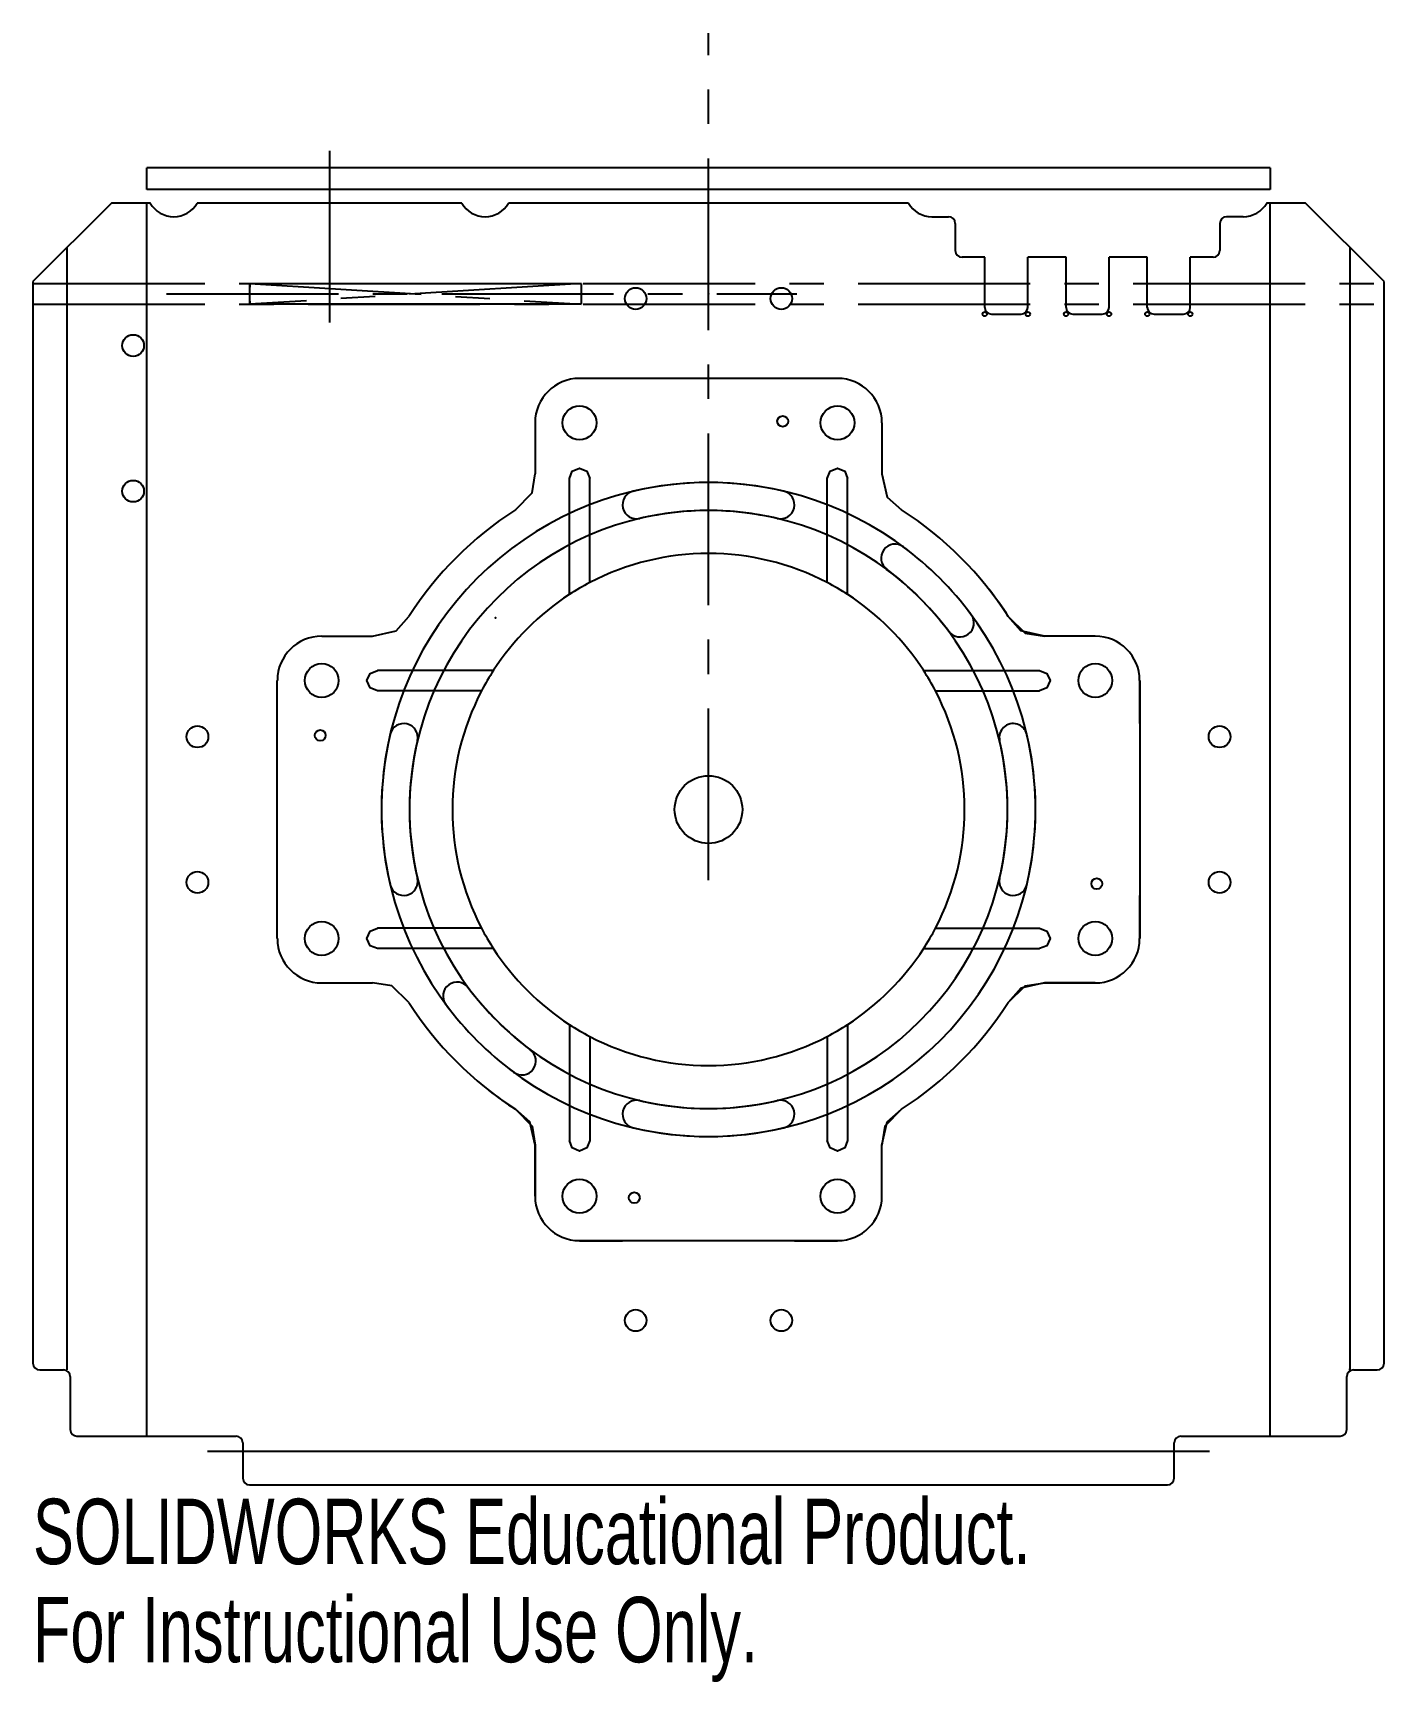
# Model space of a CAD drawing. Header units: millimetres. Extents: x -50 to 50, y -64 to 57.
import ezdxf

# ---------------------------------------------------------------- set-up
doc = ezdxf.new("R2010")
doc.units = ezdxf.units.MM
doc.header["$PDSIZE"] = -1
doc.linetypes.add('CENTERX2', pattern=[20.32, 12.7, -2.54, 2.54, -2.54])
doc.styles.add('SLDTEXTSTYLE0', font='TXT', dxfattribs={"width": 0.7})

msp = doc.modelspace()

# ---------------------------------------------------------------- linework, layer by layer
at = {"color": 7, "linetype": 'CENTERX2'}
for p, q in [((0, -5.23), (0, 57.37)), ((-28, 48.67), (-28, 34.2)), ((-49.9, 38.86), (49.9, 38.86)), ((-40.03, 38.09), (6.52, 38.09)), ((-33.89, 38.86), (-9.41, 37.33)), ((-9.41, 38.86), (-33.89, 37.33)), ((-49.9, 37.33), (49.9, 37.33))]:
    msp.add_line(p, q, dxfattribs=at)
at = {"color": 7, "linetype": 'Continuous'}
for p, q in [((41.5, 47.4), (-41.5, 47.4)), ((-41.5, 45.8), (-41.5, 47.4)), ((41.5, 47.4), (41.5, 45.8)), ((41.5, 45.8), (-41.5, 45.8)), ((-41.5, -46.3), (-41.5, 44.8)), ((41.5, -46.3), (41.5, 44.8)), ((-47.4, 41.5), (-47.4, -41.4)), ((47.4, -41.5), (47.4, 41.5)), ((-33.89, 37.33), (-33.89, 38.86)), ((-33.89, 38.86), (-9.41, 38.86)), ((-33.89, 38.83), (-33.89, 38.58)), ((-9.41, 38.86), (-9.41, 37.33)), ((-33.89, 37.56), (-33.89, 37.31)), ((-9.41, 37.33), (-33.89, 37.33)), ((-9.53, 31.86), (9.53, 31.86)), ((-12.81, 28.57), (-12.81, 24.81)), ((12.81, 28.57), (12.81, 24.81)), ((-10.28, 15.88), (-10.28, 24.46)), ((-8.76, 16.77), (-8.76, 24.46)), ((8.76, 16.77), (8.76, 24.46)), ((10.28, 15.88), (10.28, 24.46)), ((-28.57, 12.81), (-24.81, 12.81)), ((28.57, 12.81), (24.81, 12.81)), ((28.57, 12.81), (24.81, 12.81)), ((-15.88, 10.28), (-24.46, 10.28)), ((15.88, 10.28), (24.46, 10.28)), ((-31.86, -9.53), (-31.86, 9.53)), ((-16.77, 8.76), (-24.46, 8.76)), ((16.77, 8.76), (24.46, 8.76)), ((31.86, 9.53), (31.86, -9.53)), ((31.86, 6.35), (31.86, 9.53)), ((31.86, -9.53), (31.86, -6.35)), ((-16.77, -8.76), (-24.46, -8.76)), ((16.77, -8.76), (24.46, -8.76)), ((-15.88, -10.28), (-24.46, -10.28)), ((15.88, -10.28), (24.46, -10.28)), ((-28.57, -12.81), (-24.81, -12.81)), ((28.57, -12.81), (24.81, -12.81)), ((24.81, -12.81), (28.57, -12.81)), ((-10.28, -15.88), (-10.28, -24.46)), ((-8.76, -16.77), (-8.76, -24.46)), ((8.76, -16.77), (8.76, -24.46)), ((10.28, -15.88), (10.28, -24.46)), ((-12.81, -28.57), (-12.81, -24.81)), ((-12.81, -24.81), (-12.81, -28.57)), ((12.81, -28.57), (12.81, -24.81)), ((12.81, -28.57), (12.81, -24.81)), ((9.53, -31.86), (-9.53, -31.86)), ((-9.53, -31.86), (-6.35, -31.86)), ((6.35, -31.86), (9.53, -31.86)), ((47.4, -41.4), (47.3, -41.4)), ((-37, -47.4), (37, -47.4))]:
    msp.add_line(p, q, dxfattribs=at)
at = {"color": 7, "linetype": 'Continuous', "lineweight": 25}
for p, q in [((-44.1, 44.8), (-49.9, 39)), ((-41.23, 44.8), (-44.1, 44.8)), ((-18.23, 44.8), (-37.77, 44.8)), ((14.77, 44.8), (-14.77, 44.8)), ((44.1, 44.8), (41.23, 44.8)), ((49.9, 39), (44.1, 44.8)), ((16.5, 43.8), (17.73, 43.8)), ((18.23, 43.3), (18.23, 41.3)), ((37.77, 43.3), (37.77, 41.3)), ((39.5, 43.8), (38.27, 43.8)), ((20.41, 40.8), (18.73, 40.8)), ((20.41, 37.1), (20.41, 40.8)), ((23.59, 37.1), (23.59, 40.8)), ((26.41, 40.8), (23.59, 40.8)), ((26.41, 37.1), (26.41, 40.8)), ((29.59, 37.1), (29.59, 40.8)), ((32.41, 40.8), (29.59, 40.8)), ((32.41, 37.1), (32.41, 40.8)), ((35.59, 37.1), (35.59, 40.8)), ((37.27, 40.8), (35.59, 40.8)), ((-49.9, 39), (-49.9, -40.9)), ((49.9, -40.9), (49.9, 39)), ((20.91, 36.6), (23.09, 36.6)), ((26.91, 36.6), (29.09, 36.6)), ((32.91, 36.6), (35.09, 36.6)), ((-49.4, -41.4), (-47.65, -41.4)), ((47.65, -41.4), (49.4, -41.4)), ((-47.15, -41.9), (-47.15, -45.8)), ((47.15, -45.8), (47.15, -41.9)), ((-46.65, -46.3), (-34.9, -46.3)), ((-34.4, -46.8), (-34.4, -49.4)), ((34.4, -49.4), (34.4, -46.8)), ((34.9, -46.3), (46.65, -46.3)), ((-33.9, -49.9), (33.9, -49.9))]:
    msp.add_line(p, q, dxfattribs=at)
at = {"color": 7, "linetype": 'Continuous', "flags": 128}
for points in [[(-14.26, 22.14), (-13.02, 23.4), (-12.81, 24.81)], [(-10.28, 24.46), (-10.06, 25), (-9.52, 25.23), (-8.98, 25), (-8.76, 24.46)], [(8.76, 24.46), (8.98, 25), (9.52, 25.23), (10.06, 25), (10.28, 24.46)], [(12.81, 24.81), (13.19, 23.08), (14.26, 22.14)], [(-24.81, 12.81), (-23.08, 13.19), (-22.14, 14.26)], [(22.14, 14.26), (23.4, 13.02), (24.81, 12.81)], [(24.81, 12.81), (23.08, 13.19), (22.14, 14.26)], [(-24.46, 8.76), (-25, 8.98), (-25.23, 9.52), (-25, 10.06), (-24.46, 10.28)], [(24.46, 10.28), (25, 10.06), (25.23, 9.52), (25, 8.98), (24.46, 8.76)], [(-24.46, -10.28), (-25, -10.06), (-25.23, -9.52), (-25, -8.98), (-24.46, -8.76)], [(24.46, -8.76), (25, -8.98), (25.23, -9.52), (25, -10.06), (24.46, -10.28)], [(-22.14, -14.26), (-23.4, -13.02), (-24.81, -12.81)], [(24.81, -12.81), (23.08, -13.19), (22.14, -14.26)], [(22.14, -14.26), (23.4, -13.02), (24.81, -12.81)], [(-12.81, -24.81), (-13.19, -23.08), (-14.26, -22.14)], [(-14.26, -22.14), (-13.02, -23.4), (-12.81, -24.81)], [(14.26, -22.14), (13.02, -23.4), (12.81, -24.81)], [(12.81, -24.81), (13.19, -23.08), (14.26, -22.14)], [(-8.76, -24.46), (-8.98, -25), (-9.52, -25.23), (-10.06, -25), (-10.28, -24.46)], [(10.28, -24.46), (10.06, -25), (9.52, -25.23), (8.98, -25), (8.76, -24.46)]]:
    msp.add_lwpolyline(points, dxfattribs=at)
at = {"color": 7, "linetype": 'Continuous', "lineweight": 25}
for centre, radius in [((-5.38, 37.75), 0.8), ((5.38, 37.75), 0.8), ((20.41, 36.6), 0.16), ((23.59, 36.6), 0.16), ((26.41, 36.6), 0.16), ((29.59, 36.6), 0.16), ((32.41, 36.6), 0.16), ((35.59, 36.6), 0.16), ((-42.5, 34.28), 0.8), ((-42.5, 23.52), 0.8), ((-37.75, 5.38), 0.8), ((37.75, 5.38), 0.8), ((-37.75, -5.38), 0.8), ((37.75, -5.38), 0.8), ((-5.38, -37.75), 0.8), ((5.38, -37.75), 0.8)]:
    msp.add_circle(centre, radius, dxfattribs=at)
at = {"color": 7, "linetype": 'Continuous'}
for centre, radius in [((-9.53, 28.57), 1.25), ((9.53, 28.57), 1.25), ((5.48, 28.68), 0.4), ((-28.57, 9.53), 1.25), ((28.57, 9.53), 1.25), ((-28.68, 5.48), 0.4), ((0, 0), 2.5), ((28.68, -5.48), 0.4), ((-28.57, -9.53), 1.25), ((28.57, -9.53), 1.25), ((-9.53, -28.57), 1.25), ((9.53, -28.57), 1.25), ((-5.48, -28.68), 0.4)]:
    msp.add_circle(centre, radius, dxfattribs=at)
at = {"color": 7, "linetype": 'Continuous', "lineweight": 25}
for centre, radius, start, end in [((-39.5, 45.8), 2, 210, 330), ((-16.5, 45.8), 2, 210, 330), ((16.5, 45.8), 2, 210, 270), ((39.5, 45.8), 2, 270, 330), ((17.73, 43.3), 0.5, 0, 90), ((38.27, 43.3), 0.5, 90, 180), ((18.73, 41.3), 0.5, 180, 270), ((37.27, 41.3), 0.5, 270, 0), ((20.91, 37.1), 0.5, 180, 270), ((23.09, 37.1), 0.5, 270, 0), ((26.91, 37.1), 0.5, 180, 270), ((29.09, 37.1), 0.5, 270, 0), ((32.91, 37.1), 0.5, 180, 270), ((35.09, 37.1), 0.5, 270, 0), ((-49.4, -40.9), 0.5, 180, 270), ((-47.65, -41.9), 0.5, 0, 90), ((47.65, -41.9), 0.5, 90, 180), ((49.4, -40.9), 0.5, 270, 0), ((-46.65, -45.8), 0.5, 180, 270), ((46.65, -45.8), 0.5, 270, 0), ((-34.9, -46.8), 0.5, 0, 90), ((34.9, -46.8), 0.5, 90, 180), ((-33.9, -49.4), 0.5, 180, 270), ((33.9, -49.4), 0.5, 270, 0)]:
    msp.add_arc(centre, radius, start, end, dxfattribs=at)
at = {"color": 7, "linetype": 'Continuous'}
for centre, radius, start, end in [((-9.53, 28.57), 3.28, 90, 180), ((9.53, 28.57), 3.28, 0, 90), ((0, 0), 24.16, 52.5513, 217.4487), ((-5.32, 22.51), 1.03, 103.2904, 283.2904), ((0, 0), 24.16, 76.7096, 103.2904), ((5.32, 22.51), 1.03, 256.7096, 76.7096), ((0, 0), 26.34, 122.7907, 147.2093), ((0, 0), 22.09, 91.3175, 178.6825), ((0, 0), 22.09, 76.7096, 103.2904), ((0, 0), 22.09, 1.3175, 88.6825), ((0, 0), 26.34, 32.7907, 57.2093), ((13.78, 18.58), 1.03, 53.439, 233.439), ((0, 0), 18.92, 62.4137, 117.5863), ((0, 0), 24.16, 36.561, 53.439), ((0, 0), 22.09, 36.561, 53.439), ((0, 0), 18.92, 122.9317, 147.0683), ((0, 0), 18.92, 117.5863, 122.9317), ((0, 0), 18.92, 57.0683, 62.4137), ((0, 0), 18.92, 32.9317, 57.0683), ((0, 0), 26.34, 32.7907, 38.0756), ((0, 0), 24.16, 232.5513, 37.4487), ((0, 0), 24.16, 36.561, 37.4487), ((18.58, 13.78), 1.03, 216.561, 36.561), ((-28.57, 9.53), 3.28, 90, 180), ((28.57, 9.53), 3.28, 0, 90), ((28.57, 9.53), 3.28, 0, 90), ((0, 0), 18.92, 147.0683, 152.4137), ((0, 0), 18.92, 27.5863, 32.9317), ((0, 0), 18.92, 152.4137, 207.5863), ((0, 0), 18.92, 332.4137, 27.5863), ((-22.51, 5.32), 1.03, 346.7096, 166.7096), ((22.51, 5.32), 1.03, 13.2904, 193.2904), ((0, 0), 24.16, 166.7096, 193.2904), ((0, 0), 22.09, 166.7096, 193.2904), ((0, 0), 22.09, 346.7096, 13.2904), ((0, 0), 24.16, 346.7096, 13.2904), ((0, 0), 22.09, 181.3175, 268.6825), ((0, 0), 22.09, 271.3175, 358.6825), ((-22.51, -5.32), 1.03, 193.2904, 13.2904), ((22.51, -5.32), 1.03, 166.7096, 346.7096), ((-28.57, -9.53), 3.28, 180, 270), ((0, 0), 18.92, 207.5863, 212.9317), ((0, 0), 18.92, 327.0683, 332.4137), ((28.57, -9.53), 3.28, 270, 0), ((28.57, -9.53), 3.28, 270, 0), ((0, 0), 18.92, 212.9317, 237.0683), ((0, 0), 18.92, 302.9317, 327.0683), ((-18.58, -13.78), 1.03, 36.561, 216.561), ((0, 0), 22.09, 216.561, 233.439), ((0, 0), 26.34, 212.7907, 237.2093), ((0, 0), 24.16, 216.561, 233.439), ((0, 0), 26.34, 302.7907, 327.2093), ((0, 0), 26.34, 302.7907, 327.2093), ((0, 0), 18.92, 237.0683, 242.4137), ((0, 0), 18.92, 242.4137, 297.5863), ((0, 0), 18.92, 297.5863, 302.9317), ((-13.78, -18.58), 1.03, 233.439, 53.439), ((0, 0), 26.34, 231.9244, 237.2093), ((-5.32, -22.51), 1.03, 76.7096, 256.7096), ((0, 0), 22.09, 256.7096, 283.2904), ((5.32, -22.51), 1.03, 283.2904, 103.2904), ((0, 0), 24.16, 256.7096, 283.2904), ((0, 0), 24.16, 256.7096, 283.2904), ((-9.53, -28.57), 3.28, 180, 270), ((-9.53, -28.57), 3.28, 180, 270), ((9.53, -28.57), 3.28, 270, 0), ((9.53, -28.57), 3.28, 270, 0)]:
    msp.add_arc(centre, radius, start, end, dxfattribs=at)
for p in [(-28, 38.09), (-21.65, 38.09), (0, 38.09), (-15.73, 14.17)]:
    msp.add_point(p, dxfattribs=at)

# ---------------------------------------------------------------- texts
at = {"color": 7, "linetype": 'Continuous', "char_height": 4.8336, "attachment_point": 1, "style": 'SLDTEXTSTYLE0'}
for s, insert in [('SOLIDWORKS Educational Product.', (-49.9, -50.92)), ('For Instructional Use Only.', (-49.9, -58.17))]:
    msp.add_mtext(s, dxfattribs=dict(at, insert=insert))

doc.saveas('drawing.dxf')
